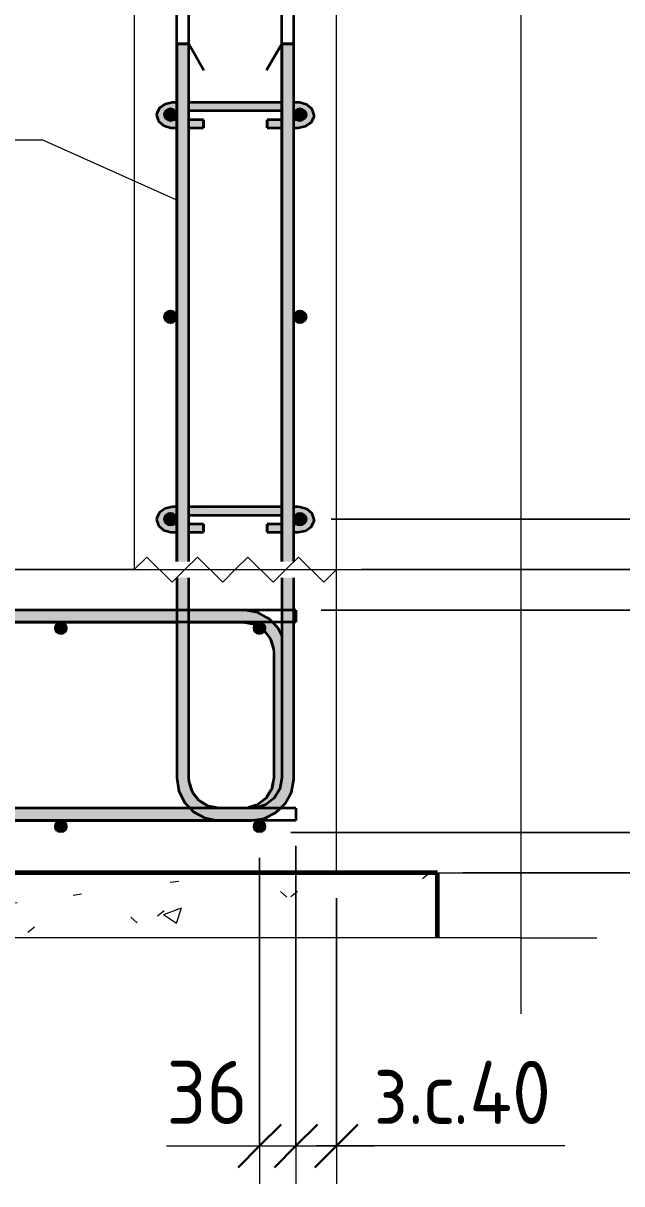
# Model space of a CAD drawing. Header units: millimetres. Extents: x -42469 to 17648, y -5898 to 81170.
# Drawn here: x 9280 to 9872, y -3557 to -2410 of the extents above; entities that cross this region are included whole.
import ezdxf

# ---------------------------------------------------------------- set-up
doc = ezdxf.new("R2010")
doc.units = ezdxf.units.MM
for name, color, linetype, lineweight in [('AA_Dim', 7, 'Continuous', 9), ('AA_Dim-25', 7, 'Continuous', 9), ('AA_Oformlenie', 7, 'Continuous', 9), ('AA_Vinoska', 7, 'Continuous', 9), ('AA_Visotnaya otmetka', 7, 'Continuous', 9), ('AF_Pokritie', 7, 'Continuous', 9), ('AF_Stena_Опалубка', 253, 'Continuous', 18), ('KR_Armatura', 7, 'Continuous', 20), ('KR_Armatura_Tonkie', 7, 'Continuous', 20), ('KR_Fundament', 7, 'Continuous', 18)]:
    doc.layers.add(name, color=color, linetype=linetype, lineweight=lineweight)
doc.styles.add('ISOCPEUR_10', font='isocpeur.ttf', dxfattribs={"width": 0.9, "height": 62.5})
doc.dimstyles.new('00_Точн_3_знака__прозр__3', dxfattribs={"dimscale": 304.8, "dimtxt": 62.248823, "dimasz": 0.139436, "dimexe": 0.123031, "dimexo": 0.082021, "dimgap": 0.008202, "dimtad": 1, "dimdec": 3, "dimrnd": 0.001, "dimdsep": 46, "dimtxsty": 'ISOCPEUR_10', "dimblk1": 'OBLIQUE', "dimblk2": 'OBLIQUE', "dimsah": 1, "dimcen": 0.09, "dimdle": 0.123031, "dimazin": 0, "dimtfac": 1, "dimtdec": 4, "dimtix": 1, "dimtmove": 1, "dimatfit": 3, "dimfxl": 1, "dimtvp": 1, "dimtolj": 1, "dimtzin": 0, "dimlwd": 18, "dimlwe": 18, "dimarcsym": 2})
doc.dimstyles.new('00_Точн_3_знака__прозр__4', dxfattribs={"dimscale": 304.8, "dimtxt": 62.248823, "dimasz": 0.139436, "dimexe": 0.123031, "dimexo": 0.082021, "dimgap": 0.008202, "dimtad": 1, "dimdec": 3, "dimrnd": 0.001, "dimdsep": 46, "dimtxsty": 'ISOCPEUR_10', "dimblk1": 'OBLIQUE', "dimblk2": 'OBLIQUE', "dimsah": 1, "dimcen": 0.09, "dimdle": 0.123031, "dimazin": 0, "dimtfac": 1, "dimtdec": 4, "dimtix": 1, "dimtmove": 0, "dimatfit": 3, "dimfxl": 1, "dimtvp": 1, "dimtolj": 1, "dimtzin": 0, "dimlwd": 18, "dimlwe": 18, "dimarcsym": 2})

# ---------------------------------------------------------------- blocks, each defined once
blk = doc.blocks.new('265_Выпуск П одной длины _НесАрм_РабПлоск_ - В1 _d12_ t250-4071037-2-2 Армирование')
at = {"layer": 'KR_Armatura_Tonkie', "lineweight": 35}
h = blk.add_hatch(color=256, dxfattribs=at)
h.paths.add_polyline_path([(-77200.5, -3156), (-77196, -3156), (-77196.2, -2958), (-77208, -2958), (-77207.8, -3156), (-77202, -3156)])
h.paths.add_polyline_path([(-77200, -2942), (-77196, -2942), (-77196.2, -2430), (-77208, -2430), (-77207.8, -2942), (-77200, -2942)])
h = blk.add_hatch(color=256, dxfattribs=at)
h.paths.add_polyline_path([(-77098, -3156), (-77092, -3156), (-77092.2, -2958), (-77104, -2958), (-77103.8, -3156), (-77099.5, -3156)])
h.paths.add_polyline_path([(-77092.6, -2942), (-77092, -2942), (-77092.2, -2430), (-77104, -2430), (-77103.8, -2942), (-77092.8, -2942)])
for points in [[(-77166, -3198), (-77166, -3186), (-77173.7, -3185), (-77181.1, -3181.9), (-77187.2, -3177.2), (-77192.1, -3170.7), (-77194.9, -3163.7), (-77196.2, -3156), (-77208, -3156), (-77206.5, -3166.9), (-77202.3, -3177), (-77195.3, -3186), (-77185.9, -3192.8), (-77176.8, -3196.6), (-77170.9, -3197.3)], [(-77134, -3198), (-77123.1, -3196.6), (-77112.7, -3192.2), (-77104.3, -3185.7), (-77097.6, -3177), (-77093.4, -3166.9), (-77092.2, -3156), (-77104, -3156), (-77105, -3163.8), (-77108.1, -3171.2), (-77112.7, -3177.2), (-77119, -3182), (-77126.3, -3185), (-77134, -3186.2), (-77134, -3197.8)], [(-77163.3, -3198), (-77134, -3197.8), (-77134, -3186), (-77166, -3186.2), (-77166, -3198)]]:
    blk.add_hatch(color=256, dxfattribs=at).paths.add_polyline_path(points)
for p, q in [((-77208, -2430), (-77208, -2942)), ((-77208, -2430), (-77196, -2430)), ((-77196.2, -2430), (-77207.8, -2430)), ((-77196, -2942), (-77196, -2430)), ((-77196, -2430), (-77181, -2456)), ((-77104, -2430), (-77119, -2456)), ((-77104, -2430), (-77104, -2942)), ((-77104, -2430), (-77092, -2430)), ((-77092.2, -2430), (-77103.8, -2430)), ((-77092, -2942), (-77092, -2430)), ((-77208, -2958), (-77208, -2990)), ((-77196, -2990), (-77196, -2958)), ((-77104, -2958), (-77104, -2990)), ((-77092, -2990), (-77092, -2958)), ((-77208, -2990), (-77208, -3002)), ((-77196, -3002), (-77196, -2990)), ((-77104, -2990), (-77104, -3002)), ((-77092, -3002), (-77092, -2990)), ((-77208, -3002), (-77208, -3156)), ((-77196, -3156), (-77196, -3002)), ((-77104, -3002), (-77104, -3156)), ((-77092, -3156), (-77092, -3002)), ((-77134, -3186), (-77166, -3186)), ((-77166, -3198), (-77134, -3198))]:
    blk.add_line(p, q, dxfattribs=at)
at = {"layer": 'KR_Armatura_Tonkie', "lineweight": 35, "flags": 128}
for points in [[(-77208, -3156), (-77206, -3168.7), (-77200.3, -3180.2), (-77194.7, -3186)], [(-77166, -3186), (-77176.6, -3184), (-77185.9, -3178.4), (-77192.5, -3169.9), (-77195.7, -3159.5), (-77196, -3156)], [(-77104, -3156), (-77105.9, -3166.7), (-77111.5, -3175.9), (-77120.1, -3182.6), (-77130.4, -3185.8), (-77134, -3186)], [(-77105.3, -3186), (-77100.5, -3181.4), (-77094.4, -3170.1), (-77092, -3157.5), (-77092, -3156)], [(-77194.7, -3186), (-77191.4, -3189.4), (-77180.1, -3195.5), (-77167.5, -3198), (-77166, -3198)], [(-77134, -3198), (-77121.3, -3196), (-77109.8, -3190.3), (-77105.3, -3186)]]:
    blk.add_lwpolyline(points, dxfattribs=at)
blk = doc.blocks.new('350_Стержень П торец СК-СГ _НесАрм_РабПлоск_ - 350_Стержень П торец СК-СГ _НесАрм_РабПлоск_-4145518-2-2 Армирование')
at = {"layer": 'KR_Armatura_Tonkie', "lineweight": 35}
for p, q in [((-77207.9, -2990), (-77700, -2990)), ((-77142, -2990), (-77196, -2990)), ((-77700, -3002), (-77207.9, -3002)), ((-77196, -3002), (-77142, -3002)), ((-77142, -3002), (-77132.4, -3003.7)), ((-77129.9, -3004.8), (-77123.4, -3008.7)), ((-77121.6, -3010.1), (-77115.7, -3017.7)), ((-77114.9, -3019.5), (-77112.6, -3027)), ((-77112, -3032), (-77112, -3156)), ((-77112, -3156), (-77113.7, -3165.5)), ((-77114.7, -3168), (-77118.7, -3174.5)), ((-77120.1, -3176.4), (-77127.7, -3182.3)), ((-77195.3, -3186), (-77700, -3186)), ((-77142, -3186), (-77166, -3186)), ((-77129.5, -3183), (-77137, -3185.3)), ((-77700, -3198), (-77142, -3198))]:
    blk.add_line(p, q, dxfattribs=at)
at = {"layer": 'KR_Armatura_Tonkie', "lineweight": 35, "flags": 128}
for points in [[(-77137.6, -2990.6), (-77140.4, -2990), (-77142, -2990)], [(-77125.2, -2993.9), (-77127.8, -2992.5), (-77129.3, -2992.2)], [(-77114.9, -3000.3), (-77116.5, -2998.6), (-77118.5, -2997.5)], [(-77107, -3009), (-77107.6, -3007.8), (-77109.6, -3005.7)]]:
    blk.add_lwpolyline(points, dxfattribs=at)
blk = doc.blocks.new('350_Стержень П торец СК-СГ _НесАрм_РабПлоск_ - 350_Стержень П торец СК-СГ _НесАрм_РабПлоск_-V22-2-2 Армирование')
at = {"layer": 'KR_Armatura_Tonkie', "lineweight": 35}
h = blk.add_hatch(color=256, dxfattribs=at)
h.paths.add_polyline_path([(-77457.8, -3002), (-77208, -3001.7), (-77208, -2990), (-77700, -2990.2), (-77700, -3002)])
h.paths.add_polyline_path([(-77143.7, -3002), (-77142, -3001.8), (-77142, -2990), (-77196, -2990.2), (-77196, -3002), (-77149.9, -3002)])
for points in [[(-77111.2, -3032), (-77104, -3032), (-77104, -3014.9), (-77105.8, -3010.7), (-77112.7, -3002), (-77121, -2995.6), (-77131.1, -2991.4), (-77142, -2990.2), (-77142, -3002), (-77134.2, -3003), (-77126.8, -3006.1), (-77120.7, -3010.8), (-77115.8, -3017.3), (-77113, -3024.3), (-77111.8, -3032)], [(-77105, -3156), (-77104, -3156), (-77104, -3032), (-77112, -3032), (-77111.8, -3156), (-77106, -3156)], [(-77139.7, -3186), (-77132, -3185.7), (-77125.4, -3184.7), (-77118.5, -3181.7), (-77112.7, -3177.1), (-77108, -3171), (-77104.8, -3162.8), (-77104, -3156), (-77112, -3156), (-77113, -3163.8), (-77116.1, -3171.2), (-77120.7, -3177.2), (-77127.3, -3182.1), (-77134.3, -3185), (-77140.6, -3186)], [(-77700, -3198), (-77167.7, -3197.8), (-77177.8, -3196.2), (-77187.6, -3191.9), (-77195.7, -3186), (-77700, -3186.2), (-77700, -3197.8)]]:
    blk.add_hatch(color=256, dxfattribs=at).paths.add_polyline_path(points)
for p, q in [((-77207.9, -2990), (-77700, -2990)), ((-77142, -2990), (-77196, -2990)), ((-77700, -3002), (-77207.9, -3002)), ((-77196, -3002), (-77142, -3002)), ((-77112, -3032), (-77112, -3156)), ((-77195.3, -3186), (-77700, -3186)), ((-77142, -3186), (-77166, -3186)), ((-77700, -3198), (-77142, -3198))]:
    blk.add_line(p, q, dxfattribs=at)
at = {"layer": 'KR_Armatura_Tonkie', "lineweight": 35, "flags": 128}
for points in [[(-77113.2, -3002), (-77116.5, -2998.6), (-77127.8, -2992.5), (-77140.4, -2990), (-77142, -2990)], [(-77142, -3002), (-77131.3, -3004), (-77122, -3009.6), (-77115.4, -3018.1), (-77112.2, -3028.5), (-77112, -3032)], [(-77104, -3015.2), (-77107.6, -3007.8), (-77113.2, -3002)], [(-77112, -3156), (-77113.9, -3166.7), (-77119.5, -3175.9), (-77128.1, -3182.6), (-77138.4, -3185.8), (-77142, -3186)]]:
    blk.add_lwpolyline(points, dxfattribs=at)
blk = doc.blocks.new('350_Стержень П торец СК-СГ _НесАрм_РабПлоск_ - 350_Стержень П торец СК-СГ _НесАрм_РабПлоск_-V24-2-2 Армирование')
at = {"layer": 'KR_Armatura_Tonkie'}
for points in [[(-77214, -2506), (-77212.4, -2505.8), (-77211, -2505.2), (-77209.7, -2504.2), (-77208.6, -2502.6), (-77208.2, -2501.6), (-77208, -2499.5), (-77208.6, -2497.4), (-77208.8, -2497), (-77209.7, -2495.8), (-77211, -2494.8), (-77212.4, -2494.2), (-77214, -2494), (-77215.5, -2494.2), (-77217, -2494.8), (-77218.2, -2495.8), (-77219.2, -2497), (-77219.9, -2499.5), (-77220, -2500), (-77219.8, -2501.6), (-77219.2, -2503), (-77218.2, -2504.2), (-77217, -2505.2), (-77215.5, -2505.8)], [(-77086, -2506), (-77084.4, -2505.8), (-77083, -2505.2), (-77081.7, -2504.2), (-77080.8, -2503), (-77080.2, -2501.6), (-77080, -2499.5), (-77080.2, -2498.4), (-77080.8, -2497), (-77081.7, -2495.8), (-77083, -2494.8), (-77084.4, -2494.2), (-77086, -2494), (-77087.5, -2494.2), (-77089, -2494.8), (-77090.2, -2495.8), (-77091.2, -2497), (-77091.9, -2499.5), (-77092, -2500), (-77091.8, -2501.6), (-77091.2, -2503), (-77090.2, -2504.2), (-77089, -2505.2), (-77087.5, -2505.8)]]:
    blk.add_hatch(color=256, dxfattribs=at).paths.add_polyline_path(points)
at = {"layer": 'AA_Oformlenie'}
for centre, start, end in [((-77214, -2500), 90, 270), ((-77214, -2500), 270, 90), ((-77086, -2500), 90, 270), ((-77086, -2500), 270, 90)]:
    blk.add_arc(centre, 6, start, end, dxfattribs=at)
at = {"layer": 'KR_Armatura_Tonkie', "lineweight": 35}
for centre in [(-77214, -2500), (-77086, -2500)]:
    blk.add_circle(centre, 6, dxfattribs=at)
blk = doc.blocks.new('350_Стержень П торец СК-СГ _НесАрм_РабПлоск_ - 350_Стержень П торец СК-СГ _НесАрм_РабПлоск_-4142405-2-2 Армирование')
at = {"layer": 'KR_Armatura_Tonkie'}
for points in [[(-77214, -1106), (-77212.4, -1105.8), (-77211, -1105.2), (-77209.7, -1104.2), (-77208.8, -1103), (-77208.2, -1101.6), (-77208, -1100), (-77208.2, -1098.4), (-77208.8, -1097), (-77209.7, -1095.8), (-77211, -1094.8), (-77212.4, -1094.2), (-77214, -1094), (-77215.5, -1094.2), (-77217, -1094.8), (-77218.2, -1095.8), (-77219.2, -1097), (-77219.8, -1098.4), (-77220, -1100), (-77219.8, -1101.6), (-77219.2, -1103), (-77218.2, -1104.2), (-77217, -1105.2), (-77215.5, -1105.8)], [(-77086, -1106), (-77084.4, -1105.8), (-77083, -1105.2), (-77081.7, -1104.2), (-77080.8, -1103), (-77080.2, -1101.6), (-77080, -1100), (-77080.2, -1098.4), (-77080.8, -1097), (-77081.7, -1095.8), (-77083, -1094.8), (-77084.4, -1094.2), (-77086, -1094), (-77087.5, -1094.2), (-77089, -1094.8), (-77090.2, -1095.8), (-77091.2, -1097), (-77091.8, -1098.4), (-77092, -1100), (-77091.8, -1101.6), (-77091.2, -1103), (-77090.2, -1104.2), (-77089, -1105.2), (-77087.5, -1105.8)]]:
    blk.add_hatch(color=256, dxfattribs=at).paths.add_polyline_path(points)
at = {"layer": 'AA_Oformlenie'}
for centre, start, end in [((-77214, -1100), 90, 270), ((-77214, -1100), 270, 90), ((-77086, -1100), 90, 270), ((-77086, -1100), 270, 90)]:
    blk.add_arc(centre, 6, start, end, dxfattribs=at)
at = {"layer": 'KR_Armatura_Tonkie', "lineweight": 35}
for centre in [(-77214, -1100), (-77086, -1100)]:
    blk.add_circle(centre, 6, dxfattribs=at)
blk = doc.blocks.new('265_Выпуск П одной длины _НесАрм_РабПлоск_ - В1 _d12_ t250-V25-2-2 Армирование')
at = {"layer": 'KR_Armatura_Tonkie', "lineweight": 35}
for p, q in [((-77208, -2430), (-77208, -2488.9)), ((-77196.2, -2430), (-77207.8, -2430)), ((-77207.8, -2430), (-77196.2, -2430)), ((-77196, -2488.9), (-77196, -2430)), ((-77196, -2430), (-77181, -2456)), ((-77104, -2430), (-77119, -2456)), ((-77104, -2430), (-77104, -2488.9)), ((-77103.8, -2430), (-77092.2, -2430)), ((-77092.2, -2430), (-77103.8, -2430)), ((-77092, -2488.9), (-77092, -2430)), ((-77208, -2495.1), (-77208, -2888.9)), ((-77196, -2888.9), (-77196, -2495.1)), ((-77104, -2495.1), (-77104, -2888.9)), ((-77092, -2888.9), (-77092, -2495.1)), ((-77208, -2895.1), (-77208, -2942)), ((-77196, -2942), (-77196, -2895.1)), ((-77104, -2895.1), (-77104, -2942)), ((-77092, -2942), (-77092, -2895.1)), ((-77208, -2958), (-77208, -2990)), ((-77196, -2990), (-77196, -2958)), ((-77104, -2958), (-77104, -2990)), ((-77092, -2990), (-77092, -2958)), ((-77104, -2990), (-77104, -3002)), ((-77092, -3002), (-77092, -2990)), ((-77208, -3002), (-77208, -3156)), ((-77196, -3156), (-77196, -3002)), ((-77104, -3002), (-77104, -3014.9)), ((-77092, -3156), (-77092, -3002)), ((-77193, -3168.5), (-77195.3, -3161)), ((-77186.3, -3177.9), (-77192.2, -3170.3)), ((-77178, -3183.2), (-77184.5, -3179.3)), ((-77166, -3186), (-77175.5, -3184.3)), ((-77142, -3186), (-77166, -3186)), ((-77166, -3198), (-77134, -3198))]:
    blk.add_line(p, q, dxfattribs=at)
at = {"layer": 'KR_Armatura_Tonkie', "lineweight": 35, "flags": 128}
for points in [[(-77092.5, -3160.4), (-77092, -3157.5), (-77092, -3156)], [(-77206.1, -3167.8), (-77206, -3168.7), (-77204.6, -3171.4)], [(-77201, -3178.7), (-77200.3, -3180.2), (-77198.3, -3182.3)], [(-77102.3, -3183.1), (-77100.5, -3181.4), (-77099.4, -3179.4)], [(-77095.8, -3172.7), (-77094.4, -3170.1), (-77094.1, -3168.6)], [(-77111.3, -3191.1), (-77109.8, -3190.3), (-77107.7, -3188.3)], [(-77122.1, -3196.2), (-77121.3, -3196), (-77118.6, -3194.7)]]:
    blk.add_lwpolyline(points, dxfattribs=at)
blk = doc.blocks.new('261_Шпилька массив _НесАрм_РабПлоск_ - 8 А240-4153523-2-2 Армирование')
at = {"layer": 'KR_Armatura_Tonkie', "lineweight": 35}
for points in [[(-77211.8, -2513), (-77211.8, -2506.2), (-77214.4, -2505.9), (-77216.5, -2505.4), (-77217, -2505.2), (-77218.7, -2503.5), (-77219.2, -2503), (-77219.9, -2500.5), (-77219.9, -2499.5), (-77219.3, -2497.4), (-77218.7, -2496.4), (-77217.9, -2495.5), (-77217, -2494.8), (-77215.5, -2494.2), (-77214, -2494), (-77211.8, -2494), (-77211.8, -2489.2), (-77217.9, -2490), (-77223.1, -2492.5), (-77226.6, -2496.2), (-77227.8, -2500.5), (-77226.6, -2504.8), (-77222.8, -2508.9), (-77220.1, -2511), (-77217.9, -2512), (-77215.2, -2512.4)], [(-77088, -2513), (-77080.4, -2511.5), (-77075.6, -2508.4), (-77073.2, -2504.8), (-77072, -2500.5), (-77073.2, -2496.2), (-77076.6, -2492.5), (-77082.1, -2490), (-77088, -2489.2), (-77088, -2494.4), (-77086.9, -2494.1), (-77085.9, -2494), (-77083.8, -2494.5), (-77082.1, -2495.5), (-77081.2, -2496.5), (-77080.5, -2497.7), (-77080, -2499.5), (-77080.1, -2500.8), (-77080.2, -2501.6), (-77081, -2503.4), (-77081.8, -2504.3), (-77084, -2505.6), (-77085.3, -2505.9), (-77088, -2506.2), (-77088, -2512.8)], [(-77211.8, -2913), (-77211.8, -2906.2), (-77214.4, -2905.9), (-77216.5, -2905.4), (-77217, -2905.2), (-77218.7, -2903.5), (-77219.2, -2903), (-77219.9, -2900.5), (-77219.9, -2899.9), (-77219.3, -2897.4), (-77218.7, -2896.4), (-77217.9, -2895.5), (-77217, -2894.8), (-77215.5, -2894.2), (-77214, -2894), (-77211.8, -2894), (-77211.8, -2889.2), (-77217.9, -2890), (-77223.2, -2892.6), (-77226.6, -2896.2), (-77227.8, -2900.5), (-77226.6, -2904.8), (-77222.8, -2908.9), (-77220.1, -2911), (-77217.9, -2912), (-77215.2, -2912.4)], [(-77088, -2913), (-77080.4, -2911.5), (-77075.5, -2908.3), (-77073.2, -2904.8), (-77072, -2900.5), (-77073.2, -2896.2), (-77076.6, -2892.5), (-77082.1, -2890), (-77088, -2889.2), (-77088, -2894.4), (-77086.9, -2894.1), (-77085.9, -2894), (-77083.8, -2894.5), (-77082.1, -2895.5), (-77081.2, -2896.5), (-77080.5, -2897.7), (-77080.1, -2898.8), (-77080.1, -2900.8), (-77080.2, -2901.6), (-77081, -2903.4), (-77081.8, -2904.3), (-77084, -2905.6), (-77085.3, -2905.9), (-77088, -2906.2), (-77088, -2912.8)]]:
    blk.add_hatch(color=256, dxfattribs=at).paths.add_polyline_path(points)
h = blk.add_hatch(color=256, dxfattribs=at)
h.paths.add_polyline_path([(-77211.8, -2506.2), (-77211.8, -2505.5), (-77212.4, -2506)])
h.paths.add_polyline_path([(-77226.6, -2496.2), (-77223.1, -2492.5), (-77217.7, -2490), (-77211.8, -2489.2), (-77211.8, -2488), (-77218, -2489), (-77220.5, -2490.2), (-77223.8, -2492.8)])
h = blk.add_hatch(color=256, dxfattribs=at)
h.paths.add_polyline_path([(-77211.8, -2489.2), (-77208, -2489.2), (-77208, -2488), (-77211.8, -2488.1), (-77211.8, -2488.5)])
h.paths.add_polyline_path([(-77118, -2489.2), (-77104, -2489.1), (-77104, -2488), (-77196, -2488.1), (-77196, -2489.2), (-77140.6, -2489.2)])
h.paths.add_polyline_path([(-77092, -2489.2), (-77088, -2489.2), (-77088, -2488), (-77092, -2488.2), (-77092, -2489.2)])
h = blk.add_hatch(color=256, dxfattribs=at)
h.paths.add_polyline_path([(-77208, -2496), (-77208, -2489.2), (-77211.8, -2489.2), (-77211.8, -2494.5), (-77210.1, -2495.5), (-77209.2, -2496), (-77208.2, -2496)])
h.paths.add_polyline_path([(-77118, -2496), (-77104, -2495.9), (-77104, -2489.2), (-77196, -2489.2), (-77196, -2496), (-77140.6, -2496)])
h.paths.add_polyline_path([(-77090.4, -2496), (-77089.8, -2495.5), (-77088, -2494), (-77088, -2489.2), (-77092, -2489.2), (-77091.8, -2496), (-77090.6, -2496)])
h = blk.add_hatch(color=256, dxfattribs=at)
h.paths.add_polyline_path([(-77088, -2506.2), (-77087.5, -2505.8), (-77088, -2505.8), (-77088, -2506)])
h.paths.add_polyline_path([(-77073.2, -2496.2), (-77075.6, -2492.6), (-77080.4, -2489.5), (-77088, -2488.1), (-77088, -2489.2), (-77081.8, -2490), (-77076.6, -2492.5)])
h = blk.add_hatch(color=256, dxfattribs=at)
h.paths.add_polyline_path([(-77209.7, -2506.2), (-77208, -2506.2), (-77208, -2505), (-77211, -2505.2), (-77211.8, -2505.8), (-77211.8, -2506.2)])
h.paths.add_polyline_path([(-77181.5, -2506.2), (-77181.5, -2505), (-77196, -2505.1), (-77196, -2506.2), (-77185.9, -2506.2)])
h = blk.add_hatch(color=256, dxfattribs=at)
h.paths.add_polyline_path([(-77185.9, -2513), (-77181.5, -2512.8), (-77181.5, -2506.2), (-77196, -2506.2), (-77196, -2513)])
h.paths.add_polyline_path([(-77211.8, -2513), (-77208, -2512.8), (-77208, -2506.2), (-77211.8, -2506.2), (-77211.8, -2512.8)])
h = blk.add_hatch(color=256, dxfattribs=at)
h.paths.add_polyline_path([(-77118, -2506.2), (-77104, -2506.2), (-77104, -2505), (-77118.3, -2505.1), (-77118.3, -2506.2)])
h.paths.add_polyline_path([(-77088, -2506.2), (-77088.2, -2505.5), (-77089.6, -2505), (-77092, -2505.2), (-77092, -2506.2), (-77088.4, -2506.2)])
h = blk.add_hatch(color=256, dxfattribs=at)
h.paths.add_polyline_path([(-77088, -2513), (-77088, -2506.2), (-77092, -2506.2), (-77092, -2513)])
h.paths.add_polyline_path([(-77104, -2513), (-77104, -2506.2), (-77118.3, -2506.2), (-77118, -2513)])
h = blk.add_hatch(color=256, dxfattribs=at)
h.paths.add_polyline_path([(-77211.8, -2906.2), (-77211.8, -2905.5), (-77212.4, -2906)])
h.paths.add_polyline_path([(-77226.6, -2896.2), (-77223.1, -2892.5), (-77217.7, -2890), (-77211.8, -2889.2), (-77211.8, -2888), (-77218, -2889), (-77220.5, -2890.2), (-77223.8, -2892.8)])
h = blk.add_hatch(color=256, dxfattribs=at)
h.paths.add_polyline_path([(-77185.9, -2889.2), (-77104, -2889.1), (-77104, -2888), (-77196, -2888.1), (-77196, -2889.2)])
h.paths.add_polyline_path([(-77208.6, -2889.2), (-77208, -2889.2), (-77208, -2888), (-77211.8, -2888.1), (-77211.8, -2889.2)])
h.paths.add_polyline_path([(-77092, -2889.2), (-77088, -2889.2), (-77088, -2888), (-77092, -2888.2), (-77092, -2889.2)])
h = blk.add_hatch(color=256, dxfattribs=at)
h.paths.add_polyline_path([(-77209.2, -2896), (-77208, -2895.8), (-77208, -2889.2), (-77211.8, -2889.2), (-77211.8, -2894.5), (-77210.1, -2895.5), (-77209.5, -2896)])
h.paths.add_polyline_path([(-77118, -2896), (-77104, -2895.9), (-77104, -2889.2), (-77196, -2889.2), (-77196, -2896), (-77140.6, -2896)])
h.paths.add_polyline_path([(-77092, -2896), (-77090.2, -2895.8), (-77088, -2894), (-77088, -2889.2), (-77092, -2889.2), (-77092, -2895.9)])
h = blk.add_hatch(color=256, dxfattribs=at)
h.paths.add_polyline_path([(-77088, -2906.2), (-77087.5, -2905.8), (-77088, -2905.8), (-77088, -2906)])
h.paths.add_polyline_path([(-77073.2, -2896.2), (-77075.6, -2892.6), (-77080.4, -2889.5), (-77088, -2888.1), (-77088, -2889.2), (-77081.8, -2890), (-77076.6, -2892.6)])
h = blk.add_hatch(color=256, dxfattribs=at)
h.paths.add_polyline_path([(-77209.7, -2906.2), (-77208, -2906.2), (-77208, -2905), (-77211, -2905.2), (-77211.8, -2905.8), (-77211.8, -2906.2)])
h.paths.add_polyline_path([(-77181.5, -2906.2), (-77181.5, -2905), (-77196, -2905.1), (-77196, -2906.2), (-77185.9, -2906.2)])
h = blk.add_hatch(color=256, dxfattribs=at)
h.paths.add_polyline_path([(-77185.9, -2913), (-77181.5, -2912.8), (-77181.5, -2906.2), (-77196, -2906.2), (-77196, -2913)])
h.paths.add_polyline_path([(-77208, -2913), (-77208, -2906.2), (-77211.8, -2906.2), (-77211.8, -2913), (-77208.6, -2913)])
h = blk.add_hatch(color=256, dxfattribs=at)
h.paths.add_polyline_path([(-77118, -2906.2), (-77104, -2906.2), (-77104, -2905), (-77118.3, -2905.1), (-77118.3, -2906.2)])
h.paths.add_polyline_path([(-77088, -2906.2), (-77088.2, -2905.5), (-77089.6, -2905), (-77092, -2905.2), (-77092, -2906.2), (-77088.4, -2906.2)])
h = blk.add_hatch(color=256, dxfattribs=at)
h.paths.add_polyline_path([(-77104, -2913), (-77104, -2906.2), (-77118.3, -2906.2), (-77118, -2913)])
h.paths.add_polyline_path([(-77092, -2913), (-77088, -2912.8), (-77088, -2906.2), (-77092, -2906.2), (-77092, -2913)])
for p, q in [((-77208, -2488), (-77211.8, -2488)), ((-77104, -2488), (-77196, -2488)), ((-77088, -2488), (-77092, -2488)), ((-77209.6, -2496), (-77208, -2496)), ((-77196, -2496), (-77104, -2496)), ((-77092, -2496), (-77090.4, -2496)), ((-77211.8, -2513), (-77208, -2513)), ((-77208, -2505), (-77210.7, -2505)), ((-77181.5, -2505), (-77196, -2505)), ((-77196, -2513), (-77181.5, -2513)), ((-77181.5, -2505), (-77181.5, -2506.2)), ((-77181.5, -2511.8), (-77181.5, -2505.1)), ((-77181.5, -2506.2), (-77181.5, -2513)), ((-77181.5, -2512.8), (-77181.5, -2511.8)), ((-77104, -2505), (-77118.3, -2505)), ((-77118.3, -2506.2), (-77118.3, -2505)), ((-77118.3, -2505.1), (-77118.3, -2511.8)), ((-77118.3, -2513), (-77118.3, -2506.2)), ((-77118.3, -2511.8), (-77118.3, -2512.8)), ((-77118.3, -2513), (-77104, -2513)), ((-77089.2, -2505), (-77092, -2505)), ((-77092, -2513), (-77088, -2513)), ((-77208, -2888), (-77211.8, -2888)), ((-77104, -2888), (-77196, -2888)), ((-77088, -2888), (-77092, -2888)), ((-77209.6, -2896), (-77208, -2896)), ((-77196, -2896), (-77104, -2896)), ((-77092, -2896), (-77090.4, -2896)), ((-77211.8, -2913), (-77208, -2913)), ((-77208, -2905), (-77210.7, -2905)), ((-77181.5, -2905), (-77196, -2905)), ((-77196, -2913), (-77181.5, -2913)), ((-77181.5, -2905), (-77181.5, -2906.2)), ((-77181.5, -2911.8), (-77181.5, -2905.1)), ((-77181.5, -2906.2), (-77181.5, -2913)), ((-77181.5, -2912.8), (-77181.5, -2911.8)), ((-77104, -2905), (-77118.3, -2905)), ((-77118.3, -2906.2), (-77118.3, -2905)), ((-77118.3, -2905.1), (-77118.3, -2911.8)), ((-77118.3, -2913), (-77118.3, -2906.2)), ((-77118.3, -2911.8), (-77118.3, -2912.8)), ((-77118.3, -2913), (-77104, -2913)), ((-77089.2, -2905), (-77092, -2905)), ((-77092, -2913), (-77088, -2913))]:
    blk.add_line(p, q, dxfattribs=at)
at = {"layer": 'KR_Armatura_Tonkie', "lineweight": 35, "flags": 128}
for points in [[(-77211.8, -2488), (-77219.4, -2489.5), (-77225, -2493.4), (-77227.7, -2498.9), (-77227.8, -2500.5)], [(-77072, -2500.5), (-77073.8, -2494.6), (-77078.8, -2490.2), (-77086.1, -2488.1), (-77088, -2488)], [(-77227.8, -2500.5), (-77225.9, -2506.4), (-77220.9, -2510.8), (-77213.7, -2512.9), (-77211.8, -2513)], [(-77088, -2513), (-77080.4, -2511.5), (-77074.8, -2507.6), (-77072.1, -2502.1), (-77072, -2500.5)], [(-77211.8, -2888), (-77219.4, -2889.5), (-77225, -2893.4), (-77227.7, -2898.9), (-77227.8, -2900.5)], [(-77072, -2900.5), (-77073.8, -2894.6), (-77078.8, -2890.2), (-77086.1, -2888.1), (-77088, -2888)], [(-77227.8, -2900.5), (-77225.9, -2906.4), (-77220.9, -2910.8), (-77213.7, -2912.9), (-77211.8, -2913)], [(-77088, -2913), (-77080.4, -2911.5), (-77074.8, -2907.6), (-77072.1, -2902.1), (-77072, -2900.5)]]:
    blk.add_lwpolyline(points, dxfattribs=at)
blk = doc.blocks.new('011_Прямоугольник обрыва _ЭлУзла_ - 011_Прямоугольник обрыва _ЭлУзла_-4146452-2-2 Армирование')
at = {"layer": 'AA_Oformlenie'}
for p, q in [((-76867.3, -1568.2), (-76867.3, -3314.3)), ((-76867.3, -3314.3), (-77387, -3314.3))]:
    blk.add_line(p, q, dxfattribs=at)
blk = doc.blocks.new('Последовательность узлов - 3мм масшт20 маскировка-904226-2-2 Армирование')
at = {"layer": 'AA_Oformlenie'}
for p, q in [((-77249.956293, -2950), (-77237.456293, -2937.5)), ((-77237.456293, -2937.5), (-77212.456293, -2962.5)), ((-77199.956293, -2950), (-77187.456293, -2937.5)), ((-77187.456293, -2937.5), (-77162.456293, -2962.5)), ((-77149.956293, -2950), (-77137.456293, -2937.5)), ((-77137.456293, -2937.5), (-77112.456293, -2962.5)), ((-77099.956293, -2950), (-77087.456293, -2937.5)), ((-77087.456293, -2937.5), (-77062.456293, -2962.5)), ((-77199.956293, -2950), (-77212.456293, -2962.5)), ((-77149.956293, -2950), (-77162.456293, -2962.5)), ((-77099.956293, -2950), (-77112.456293, -2962.5)), ((-77049.956293, -2950), (-77062.456293, -2962.5))]:
    blk.add_line(p, q, dxfattribs=at)
blk = doc.blocks.new('DIMBLOCK103-2-2 Армирование')
at = {"layer": 'AA_Dim-25', "lineweight": 18}
for p, q in [((10159.1, -2714.6), (10159.1, -2928.7)), ((10011.9, -2912.5), (10011.9, -2990)), ((10159.1, -2928.7), (10011.9, -2970)), ((9614.5, -2950), (10049.4, -2950)), ((10011.9, -2950), (9614.5, -2950)), ((9574.5, -2990), (10049.4, -2990)), ((10011.9, -2990), (9574.5, -2990))]:
    blk.add_line(p, q, dxfattribs=at)
at = {"layer": 'AA_Dim-25', "lineweight": 30}
for p, q in [((10011.9, -2950), (9990.7, -2928.8)), ((10011.9, -2950), (10033.2, -2971.2)), ((10011.9, -2990), (9990.7, -2968.8)), ((10011.9, -2990), (10033.2, -3011.2))]:
    blk.add_line(p, q, dxfattribs=at)
at = {"layer": 'AA_Dim-25', "color": 0, "lineweight": 18, "insert": (10074.9, -2903.7), "char_height": 62.5, "width": 226.969, "attachment_point": 1, "rotation": 90, "line_spacing_factor": 1.149209, "style": 'ISOCPEUR_10'}
blk.add_mtext('з.с.40', dxfattribs=at)
blk = doc.blocks.new('_Oblique')
at = {"color": 0, "linetype": 'ByBlock', "lineweight": -2}
blk.add_line((-0.5, -0.5), (0.5, 0.5), dxfattribs=at)
blk = doc.blocks.new('DIMBLOCK104-2-2 Армирование')
at = {"layer": 'AA_Dim-25', "lineweight": 30}
for p, q in [((10011.9, -2990), (9990.7, -2968.8)), ((10011.9, -2990), (10033.2, -3011.2)), ((10011.9, -3210), (9990.7, -3188.8)), ((10011.9, -3210), (10033.2, -3231.3))]:
    blk.add_line(p, q, dxfattribs=at)
at = {"layer": 'AA_Dim-25', "lineweight": 18}
for p, q in [((9574.5, -2990), (10049.4, -2990)), ((10011.9, -2990), (9574.5, -2990)), ((10011.9, -2990), (10011.9, -3210)), ((9544.5, -3210), (10049.4, -3210)), ((10011.9, -3210), (9544.5, -3210))]:
    blk.add_line(p, q, dxfattribs=at)
at = {"layer": 'AA_Dim-25', "color": 0, "lineweight": 18, "insert": (9927.8, -3159.3), "char_height": 62.5, "width": 142.215, "attachment_point": 1, "rotation": 90, "line_spacing_factor": 1.149209, "style": 'ISOCPEUR_10'}
blk.add_mtext('220', dxfattribs=at)
blk = doc.blocks.new('DIMBLOCK105-2-2 Армирование')
at = {"layer": 'AA_Dim-25', "lineweight": 30}
for p, q in [((10011.9, -3210), (9990.7, -3188.8)), ((10011.9, -3210), (10033.2, -3231.3)), ((10011.9, -3250), (9990.7, -3228.8)), ((10011.9, -3250), (10033.2, -3271.2))]:
    blk.add_line(p, q, dxfattribs=at)
at = {"layer": 'AA_Dim-25', "lineweight": 18}
for p, q in [((9544.5, -3210), (10049.4, -3210)), ((10011.9, -3210), (9544.5, -3210)), ((10011.9, -3210), (10011.9, -3287.5)), ((10011.9, -3261), (10011.9, -3230)), ((9714.5, -3250), (10049.4, -3250)), ((10011.9, -3250), (9714.5, -3250)), ((10011.9, -3475.1), (10011.9, -3261))]:
    blk.add_line(p, q, dxfattribs=at)
at = {"layer": 'AA_Dim-25', "color": 0, "lineweight": 18, "insert": (9927.8, -3475.1), "char_height": 62.5, "width": 226.969, "attachment_point": 1, "rotation": 90, "line_spacing_factor": 1.149209, "style": 'ISOCPEUR_10'}
blk.add_mtext('з.с.40', dxfattribs=at)
blk = doc.blocks.new('DIMBLOCK107-2-2 Армирование')
at = {"layer": 'AA_Dim-25', "lineweight": 30}
for p, q in [((10011.9, 300), (9990.7, 321.3)), ((10011.9, 300), (10033.2, 278.8)), ((10011.9, -2900), (9990.7, -2878.7)), ((10011.9, -2900), (10033.2, -2921.2))]:
    blk.add_line(p, q, dxfattribs=at)
at = {"layer": 'AA_Dim-25', "lineweight": 18}
for p, q in [((9584.5, 300), (10049.4, 300)), ((10011.9, 300), (9584.5, 300)), ((10011.9, 300), (10011.9, -2900)), ((9584.5, -2900), (10049.4, -2900)), ((10011.9, -2900), (9584.5, -2900))]:
    blk.add_line(p, q, dxfattribs=at)
at = {"layer": 'AA_Dim-25', "color": 0, "lineweight": 18, "insert": (9927.8, -1511.9), "char_height": 62.5, "width": 508.525, "attachment_point": 1, "rotation": 90, "line_spacing_factor": 1.149209, "style": 'ISOCPEUR_10'}
blk.add_mtext('200х16=3200', dxfattribs=at)
blk = doc.blocks.new('DIMBLOCK108-2-2 Армирование')
at = {"layer": 'AA_Dim-25', "lineweight": 18}
for p, q in [((10011.9, -2773), (10011.9, -2877)), ((10011.9, -2877), (10011.9, -2925)), ((9584.5, -2900), (10049.4, -2900)), ((10011.9, -2900), (9584.5, -2900)), ((10011.9, -2900), (10011.9, -2987.5)), ((9614.5, -2950), (10049.4, -2950)), ((10011.9, -2950), (9614.5, -2950))]:
    blk.add_line(p, q, dxfattribs=at)
at = {"layer": 'AA_Dim-25', "lineweight": 30}
for p, q in [((10011.9, -2900), (9990.7, -2878.7)), ((10011.9, -2900), (10033.2, -2921.2)), ((10011.9, -2950), (9990.7, -2928.8)), ((10011.9, -2950), (10033.2, -2971.2))]:
    blk.add_line(p, q, dxfattribs=at)
at = {"layer": 'AA_Dim-25', "color": 0, "lineweight": 18, "insert": (9927.8, -2852), "char_height": 62.5, "width": 94.81, "attachment_point": 1, "rotation": 90, "line_spacing_factor": 1.149209, "style": 'ISOCPEUR_10'}
blk.add_mtext('50', dxfattribs=at)
blk = doc.blocks.new('DIMBLOCK118-2-2 Армирование')
at = {"layer": 'AA_Dim-25', "lineweight": 18}
for p, q in [((9549.5, -3223), (9549.5, -3557.4)), ((9549.5, -3519.9), (9549.5, -3223)), ((9513.5, -3235), (9513.5, -3557.4)), ((9513.5, -3519.9), (9513.5, -3235)), ((9421.4, -3519.9), (9525.5, -3519.9)), ((9476, -3519.9), (9549.5, -3519.9)), ((9525.5, -3519.9), (9531.5, -3519.9))]:
    blk.add_line(p, q, dxfattribs=at)
at = {"layer": 'AA_Dim-25', "lineweight": 30}
for p, q in [((9513.5, -3519.9), (9534.8, -3498.7)), ((9549.5, -3519.9), (9570.8, -3498.7)), ((9513.5, -3519.9), (9492.3, -3541.2)), ((9549.5, -3519.9), (9528.3, -3541.2))]:
    blk.add_line(p, q, dxfattribs=at)
at = {"layer": 'AA_Dim-25', "color": 0, "lineweight": 18, "insert": (9421.4, -3435.8), "char_height": 62.5, "width": 94.81, "attachment_point": 1, "line_spacing_factor": 1.149209, "style": 'ISOCPEUR_10'}
blk.add_mtext('36', dxfattribs=at)
blk = doc.blocks.new('DIMBLOCK119-2-2 Армирование')
at = {"layer": 'AA_Dim-25', "lineweight": 18}
for p, q in [((9549.5, -3223), (9549.5, -3557.4)), ((9549.5, -3519.9), (9549.5, -3223)), ((9589.5, -3275), (9589.5, -3557.4)), ((9589.5, -3519.9), (9589.5, -3275)), ((9549.5, -3519.9), (9627, -3519.9)), ((9601.4, -3519.9), (9569.5, -3519.9)), ((9815.5, -3519.9), (9601.4, -3519.9))]:
    blk.add_line(p, q, dxfattribs=at)
at = {"layer": 'AA_Dim-25', "lineweight": 30}
for p, q in [((9549.5, -3519.9), (9570.8, -3498.7)), ((9589.5, -3519.9), (9610.8, -3498.7)), ((9549.5, -3519.9), (9528.3, -3541.2)), ((9589.5, -3519.9), (9568.3, -3541.2))]:
    blk.add_line(p, q, dxfattribs=at)
at = {"layer": 'AA_Dim-25', "color": 0, "lineweight": 18, "insert": (9626.4, -3435.8), "char_height": 62.5, "width": 226.969, "attachment_point": 1, "line_spacing_factor": 1.149209, "style": 'ISOCPEUR_10'}
blk.add_mtext('з.с.40', dxfattribs=at)
blk = doc.blocks.new('042_М_Арматуры - Диам длина поз _ Комментарий-3662934-2-2 Армирование')
at = {"layer": 'AA_Vinoska'}
blk.add_line((-77986.3, -2807.2), (-77636.3, -2807.2), dxfattribs=at)

msp = doc.modelspace()

# ---------------------------------------------------------------- hatches: boundary and pattern name
at = {"layer": 'AF_Pokritie'}
h = msp.add_hatch(dxfattribs=at)
h.set_pattern_fill('FP_14', color=256, style=0, pattern_type=2)
h.set_pattern_definition([(50, (10601.14, 825), (182.1847, -15.939), [19.05, -209.55]), (355, (10601.14, 825), (-35.2424, 191.0566), [15.24, -167.64]), (100.451, (10616.32, 823.67), (146.9425, 175.117), [16.19, -178.09]), (46.184, (10601.14, 875.8), (271.079, -42.043), [28.575, -314.325]), (96.636, (10623.73, 872.3), (237.403, 247.427), [24.285, -267.135]), (351.184, (10601.14, 875.8), (237.405, 247.425), [22.86, -251.46]), (21, (10626.54, 863.1), (151.615, -102.2655), [19.05, -209.55]), (326, (10626.54, 863.1), (61.8024, 184.188), [15.24, -167.64]), (71.451, (10639.18, 854.58), (213.417, 81.9214), [16.19, -178.09]), (37.5, (10601.14, 825), (3.0883, 84.5551), [8.382, -157.226, 8.382, -161.798, -168.275]), (37.5, (10601.14, 825), (3.0883, 84.5551), [-335.788, 8.382, -159.893]), (7.5, (10601.14, 825), (66.8194, 100.1807), [8.382, -88.646, 8.382, -153.416, -64.135]), (7.5, (10601.14, 825), (66.8194, 100.1807), [-258.826, 8.382, -55.753]), (327.5, (10544.5, 825), (135.5905, -5.7289), [8.382, -55.118, 8.382, -189.738, -262.89]), (327.5, (10544.5, 825), (135.5905, -5.7289), [-261.62, 8.382, -254.508]), (317.5, (10519.1, 825), (148.129, 25.4268), [8.382, -74.168, 8.382, -123.19, -186.69]), (317.5, (10519.1, 825), (148.129, 25.4268), [-214.122, 8.382, -178.308])])
h.paths.add_polyline_path([(9544.1817, -3314.3051), (9689.5402, -3314.3051), (9689.5402, -3250), (7864.5402, -3250), (7864.5402, -3314.3051), (8101.0821, -3314.3051), (8101.0821, -3294.2274), (8128.5821, -3294.2274), (8128.5821, -3314.3051), (8142.6592, -3270.98), (8156.7364, -3314.3051), (9196.8067, -3314.3051), (9196.8067, -3294.2274), (9224.3067, -3294.2274), (9224.3067, -3314.3051), (9238.3839, -3270.98), (9252.461, -3314.3051), (9362.9478, -3314.3051)])
at = {"layer": 'KR_Armatura'}
h = msp.add_hatch(color=256, dxfattribs=at)
edge = h.paths.add_edge_path()
edge.add_arc((9425.5402, -2500), 6, 0, 360)
for points in [[(9425.5402, -2506), (9430.7363, -2503), (9430.7363, -2497), (9425.5402, -2494), (9420.344, -2497), (9420.344, -2503)], [(9553.5402, -2506), (9558.7363, -2503), (9558.7363, -2497), (9553.5402, -2494), (9548.344, -2497), (9548.344, -2503)], [(9425.5402, -2706), (9430.7363, -2703), (9430.7363, -2697), (9425.5402, -2694), (9420.344, -2697), (9420.344, -2703)], [(9553.5402, -2706), (9558.7363, -2703), (9558.7363, -2697), (9553.5402, -2694), (9548.344, -2697), (9548.344, -2703)], [(9425.5402, -2906), (9430.7363, -2903), (9430.7363, -2897), (9425.5402, -2894), (9420.344, -2897), (9420.344, -2903)], [(9553.5402, -2906), (9558.7363, -2903), (9558.7363, -2897), (9553.5402, -2894), (9548.344, -2897), (9548.344, -2903)], [(9313.9152, -3013.1962), (9319.9152, -3013.1962), (9322.9152, -3008), (9319.9152, -3002.8038), (9313.9152, -3002.8038), (9310.9152, -3008)], [(9510.5402, -3013.1962), (9516.5402, -3013.1962), (9519.5402, -3008), (9516.5402, -3002.8038), (9510.5402, -3002.8038), (9507.5402, -3008), (9508.137, -3009.0337)], [(9313.9152, -3209.1962), (9319.9152, -3209.1962), (9322.9152, -3204), (9319.9152, -3198.8038), (9313.9152, -3198.8038), (9310.9152, -3204)], [(9510.5402, -3209.1962), (9516.5402, -3209.1962), (9519.5402, -3204), (9516.5402, -3198.8038), (9510.5402, -3198.8038), (9507.5402, -3204)]]:
    msp.add_hatch(color=256, dxfattribs=at).paths.add_polyline_path(points)
h = msp.add_hatch(color=256, dxfattribs=at)
edge = h.paths.add_edge_path()
edge.add_arc((9553.5402, -2500), 6, 0, 360)
h = msp.add_hatch(color=256, dxfattribs=at)
edge = h.paths.add_edge_path()
edge.add_arc((9425.5402, -2700), 6, 0, 360)
h = msp.add_hatch(color=256, dxfattribs=at)
edge = h.paths.add_edge_path()
edge.add_arc((9553.5402, -2700), 6, 0, 360)
h = msp.add_hatch(color=256, dxfattribs=at)
edge = h.paths.add_edge_path()
edge.add_arc((9425.5402, -2900), 6, 0, 360)
h = msp.add_hatch(color=256, dxfattribs=at)
edge = h.paths.add_edge_path()
edge.add_arc((9553.5402, -2900), 6, 0, 360)
h = msp.add_hatch(color=256, dxfattribs=at)
edge = h.paths.add_edge_path()
edge.add_arc((9316.9152, -3008), 6, 0, 360)
h = msp.add_hatch(color=256, dxfattribs=at)
edge = h.paths.add_edge_path()
edge.add_arc((9513.5402, -3008), 6, 0, 360)
h = msp.add_hatch(color=256, dxfattribs=at)
edge = h.paths.add_edge_path()
edge.add_arc((9316.9152, -3204), 6, 0, 360)
h = msp.add_hatch(color=256, dxfattribs=at)
edge = h.paths.add_edge_path()
edge.add_arc((9513.5402, -3204), 6, 0, 360)

# ---------------------------------------------------------------- linework, layer by layer
at = {"layer": 'AA_Vinoska'}
for p, q in [((9431.8069, -2584.457), (9298.3589, -2524.7554)), ((9772.169, -3314.3051), (9847.169, -3314.3051)), ((9772.169, -3314.3051), (9772.169, -3389.3051))]:
    msp.add_line(p, q, dxfattribs=at)
at = {"layer": 'AA_Visotnaya otmetka'}
for p, q in [((9186.174, -2950), (10266.8519, -2950)), ((9365.9372, -3250), (10267.7753, -3250)), ((9365.9372, -3250), (9365.9372, -3250))]:
    msp.add_line(p, q, dxfattribs=at)
at = {"layer": 'AF_Pokritie', "lineweight": 60}
for p, q in [((9689.5402, -3250), (7864.5402, -3250)), ((9689.5402, -3314.3051), (9689.5402, -3250))]:
    msp.add_line(p, q, dxfattribs=at)
at = {"layer": 'AF_Stena_Опалубка', "lineweight": 20}
for p, q in [((9389.5402, 350), (9389.5402, -2950)), ((9589.5402, -2950), (9589.5402, 350))]:
    msp.add_line(p, q, dxfattribs=at)
at = {"layer": 'KR_Armatura'}
for p, q in [((9425.5402, -2494), (9420.344, -2497)), ((9420.344, -2497), (9420.344, -2503)), ((9430.7363, -2497), (9425.5402, -2494)), ((9430.7363, -2503), (9430.7363, -2497)), ((9553.5402, -2494), (9548.344, -2497)), ((9548.344, -2497), (9548.344, -2503)), ((9558.7363, -2497), (9553.5402, -2494)), ((9558.7363, -2503), (9558.7363, -2497)), ((9420.344, -2503), (9425.5402, -2506)), ((9425.5402, -2506), (9430.7363, -2503)), ((9548.344, -2503), (9553.5402, -2506)), ((9553.5402, -2506), (9558.7363, -2503)), ((9425.5402, -2694), (9420.344, -2697)), ((9420.344, -2697), (9420.344, -2703)), ((9430.7363, -2697), (9425.5402, -2694)), ((9430.7363, -2703), (9430.7363, -2697)), ((9553.5402, -2694), (9548.344, -2697)), ((9548.344, -2697), (9548.344, -2703)), ((9558.7363, -2697), (9553.5402, -2694)), ((9558.7363, -2703), (9558.7363, -2697)), ((9420.344, -2703), (9425.5402, -2706)), ((9425.5402, -2706), (9430.7363, -2703)), ((9548.344, -2703), (9553.5402, -2706)), ((9553.5402, -2706), (9558.7363, -2703)), ((9425.5402, -2894), (9420.344, -2897)), ((9420.344, -2897), (9420.344, -2903)), ((9420.344, -2903), (9425.5402, -2906)), ((9430.7363, -2897), (9425.5402, -2894)), ((9425.5402, -2906), (9430.7363, -2903)), ((9430.7363, -2903), (9430.7363, -2897)), ((9553.5402, -2894), (9548.344, -2897)), ((9548.344, -2897), (9548.344, -2903)), ((9548.344, -2903), (9553.5402, -2906)), ((9558.7363, -2897), (9553.5402, -2894)), ((9553.5402, -2906), (9558.7363, -2903)), ((9558.7363, -2903), (9558.7363, -2897)), ((9313.9152, -3002.8038), (9310.9152, -3008)), ((9319.9152, -3002.8038), (9313.9152, -3002.8038)), ((9322.9152, -3008), (9319.9152, -3002.8038)), ((9510.5402, -3002.8038), (9507.5402, -3008)), ((9516.5402, -3002.8038), (9510.5402, -3002.8038)), ((9519.5402, -3008), (9516.5402, -3002.8038)), ((9310.9152, -3008), (9313.9152, -3013.1962)), ((9313.9152, -3013.1962), (9319.9152, -3013.1962)), ((9319.9152, -3013.1962), (9322.9152, -3008)), ((9507.5402, -3008), (9508.137, -3009.0337)), ((9508.137, -3009.0337), (9510.5402, -3013.1962)), ((9510.5402, -3013.1962), (9516.5402, -3013.1962)), ((9516.5402, -3013.1962), (9519.5402, -3008)), ((9313.9152, -3198.8038), (9310.9152, -3204)), ((9319.9152, -3198.8038), (9313.9152, -3198.8038)), ((9322.9152, -3204), (9319.9152, -3198.8038)), ((9510.5402, -3198.8038), (9507.5402, -3204)), ((9516.5402, -3198.8038), (9510.5402, -3198.8038)), ((9519.5402, -3204), (9516.5402, -3198.8038)), ((9310.9152, -3204), (9313.9152, -3209.1962)), ((9313.9152, -3209.1962), (9319.9152, -3209.1962)), ((9319.9152, -3209.1962), (9322.9152, -3204)), ((9507.5402, -3204), (9510.5402, -3209.1962)), ((9510.5402, -3209.1962), (9516.5402, -3209.1962)), ((9516.5402, -3209.1962), (9519.5402, -3204))]:
    msp.add_line(p, q, dxfattribs=at)
for centre in [(9425.5402, -2500), (9553.5402, -2500), (9425.5402, -2700), (9553.5402, -2700), (9425.5402, -2900), (9553.5402, -2900), (9316.9152, -3008), (9513.5402, -3008), (9316.9152, -3204), (9513.5402, -3204)]:
    msp.add_circle(centre, 6, dxfattribs=at)
at = {"layer": 'KR_Armatura_Tonkie', "lineweight": 35}
for p, q in [((9431.5402, -2942), (9431.5402, 320)), ((9431.5402, -2942), (9431.5402, 320)), ((9443.5402, -2942), (9443.5402, 320)), ((9443.5402, -2942), (9443.5402, 320)), ((9535.5402, -2942), (9535.5402, 320)), ((9535.5402, -2942), (9535.5402, 320)), ((9547.5402, -2942), (9547.5402, 320)), ((9547.5402, -2942), (9547.5402, 320)), ((9549.5402, -2990), (7904.5402, -2990)), ((9549.5402, -2990), (9549.5402, -3002)), ((9549.5402, -3002), (7904.5402, -3002)), ((9549.5402, -3186), (7904.5402, -3186)), ((9549.5402, -3186), (9549.5402, -3198)), ((9549.5402, -3198), (7904.5402, -3198))]:
    msp.add_line(p, q, dxfattribs=at)
at = {"layer": 'KR_Fundament', "lineweight": 20}
for p, q in [((9389.5402, -2950), (7864.5402, -2950)), ((9589.5402, -3250), (9589.5402, -2950)), ((7864.5402, -3250), (9589.5402, -3250))]:
    msp.add_line(p, q, dxfattribs=at)

# ---------------------------------------------------------------- block references
at = {"layer": 'AA_Oformlenie'}
for name in ['011_Прямоугольник обрыва _ЭлУзла_ - 011_Прямоугольник обрыва _ЭлУзла_-4146452-2-2 Армирование', 'Последовательность узлов - 3мм масшт20 маскировка-904226-2-2 Армирование']:
    msp.add_blockref(name, (86639.4965, 0), dxfattribs=at)
at = {"layer": 'AA_Vinoska'}
msp.add_blockref('042_М_Арматуры - Диам длина поз _ Комментарий-3662934-2-2 Армирование', (86934.6668, 282.4567), dxfattribs=at)
at = {"layer": 'KR_Armatura'}
for name, p in [('350_Стержень П торец СК-СГ _НесАрм_РабПлоск_ - 350_Стержень П торец СК-СГ _НесАрм_РабПлоск_-V24-2-2 Армирование', (86639.4965, 0)), ('350_Стержень П торец СК-СГ _НесАрм_РабПлоск_ - 350_Стержень П торец СК-СГ _НесАрм_РабПлоск_-4142405-2-2 Армирование', (86639.4965, -1600)), ('350_Стержень П торец СК-СГ _НесАрм_РабПлоск_ - 350_Стержень П торец СК-СГ _НесАрм_РабПлоск_-4142405-2-2 Армирование', (86639.4965, -1800))]:
    msp.add_blockref(name, p, dxfattribs=at)
at = {"layer": 'KR_Armatura_Tonkie', "lineweight": 35}
for name in ['261_Шпилька массив _НесАрм_РабПлоск_ - 8 А240-4153523-2-2 Армирование', '265_Выпуск П одной длины _НесАрм_РабПлоск_ - В1 _d12_ t250-4071037-2-2 Армирование', '265_Выпуск П одной длины _НесАрм_РабПлоск_ - В1 _d12_ t250-V25-2-2 Армирование', '350_Стержень П торец СК-СГ _НесАрм_РабПлоск_ - 350_Стержень П торец СК-СГ _НесАрм_РабПлоск_-4145518-2-2 Армирование', '350_Стержень П торец СК-СГ _НесАрм_РабПлоск_ - 350_Стержень П торец СК-СГ _НесАрм_РабПлоск_-V22-2-2 Армирование']:
    msp.add_blockref(name, (86639.4965, 0), dxfattribs=at)

# ---------------------------------------------------------------- dimensions: what is measured, and where the dimension line sits
at = {"layer": 'AA_Dim', "lineweight": 18}
for base, p1, p2, override, picture, middle in [((10011.9155, -2900), (9559.5402, 300), (9559.5402, -2900), {"dimpost": '200х16=<>', "dimfxl": 3200}, 'DIMBLOCK107-2-2 Армирование', (9978.1655, -1300)), ((10011.9155, -3210), (9549.5402, -2990), (9519.5402, -3210), {"dimpost": '<>', "dimfxl": 222.036033}, 'DIMBLOCK104-2-2 Армирование', (9978.1655, -3100))]:
    dim = msp.add_linear_dim(base=base, p1=p1, p2=p2, angle=90, dimstyle='00_Точн_3_знака__прозр__4', override=override, dxfattribs=at)
    dim.commit()
    dim.dimension.update_dxf_attribs({"geometry": picture, "text_midpoint": middle})
for base, p1, p2, override, picture, middle in [((10011.9155, -2990), (9589.5402, -2950), (9549.5402, -2990), {"dimpost": 'з.с.<>', "dimfxl": 56.568542}, 'DIMBLOCK103-2-2 Армирование', (10116.5949, -2790.2117)), ((10011.9155, -2950), (9559.5402, -2900), (9589.5402, -2950), {"dimpost": '<>', "dimfxl": 58.309519}, 'DIMBLOCK108-2-2 Армирование', (9969.4287, -2804.5751)), ((10011.9155, -3250), (9519.5402, -3210), (9689.5402, -3250), {"dimpost": 'з.с.<>', "dimfxl": 174.642492}, 'DIMBLOCK105-2-2 Армирование', (9969.4287, -3361.6585))]:
    dim = msp.add_linear_dim(base=base, p1=p1, p2=p2, angle=90, dimstyle='00_Точн_3_знака__прозр__3', override=override, dxfattribs=at)
    dim.commit()
    dim.dimension.update_dxf_attribs({"geometry": picture, "text_midpoint": middle, "dimtype": 160, "text_rotation": 90})
for base, p1, p2, override, picture, middle in [((9549.5402, -3519.9072), (9513.5402, -3210), (9549.5402, -3198), {"dimpost": '<>', "dimfxl": 37.947332}, 'DIMBLOCK118-2-2 Армирование', (9468.8472, -3477.4204)), ((9589.5402, -3519.9072), (9549.5402, -3198), (9589.5402, -3250), {"dimpost": 'з.с.<>', "dimfxl": 65.604878}, 'DIMBLOCK119-2-2 Армирование', (9739.8547, -3477.4204))]:
    dim = msp.add_linear_dim(base=base, p1=p1, p2=p2, dimstyle='00_Точн_3_знака__прозр__3', override=override, dxfattribs=at)
    dim.commit()
    dim.dimension.update_dxf_attribs({"geometry": picture, "text_midpoint": middle, "dimtype": 160})

doc.saveas('drawing.dxf')
